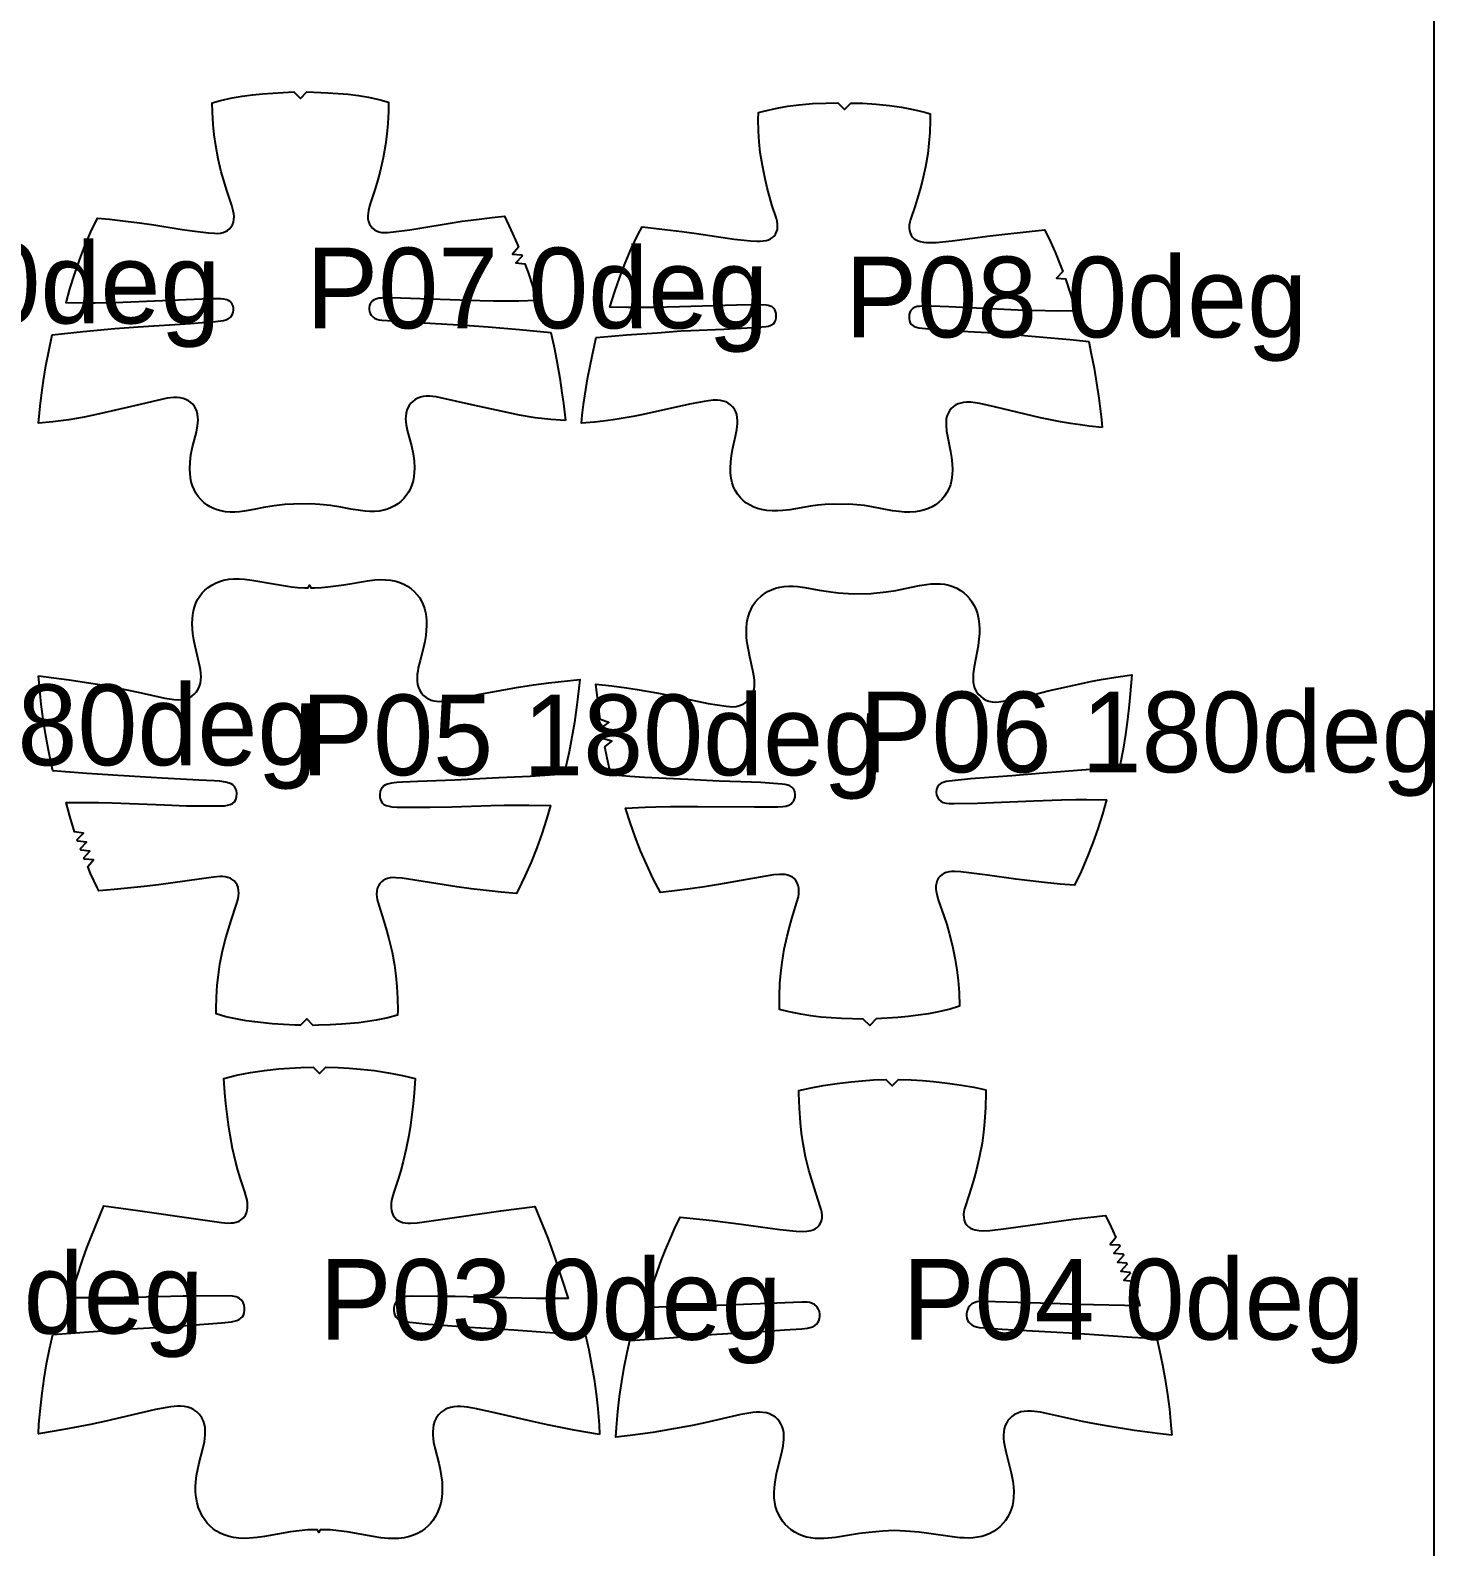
# Model space of a CAD drawing. Header units: millimetres. Extents: x 0 to 2016, y 0 to 4064.
# Drawn here: x 1565 to 2000.1, y 3024.2 to 3494.1 of the extents above; entities that cross this region are included whole.
import ezdxf

# ---------------------------------------------------------------- set-up
doc = ezdxf.new("R2010")
doc.units = ezdxf.units.MM
for name, color, linetype in [('ANNOTATION', 3, 'Continuous'), ('LEATHER', 1, 'Continuous'), ('PIECES', 5, 'Continuous')]:
    doc.layers.add(name, color=color, linetype=linetype)

msp = doc.modelspace()

# ---------------------------------------------------------------- linework, layer by layer
at = {"layer": 'LEATHER'}
msp.add_lwpolyline([(0, 0), (2000, 0), (2000, 4000), (0, 4000)], close=True, dxfattribs=at)
at = {"layer": 'PIECES'}
for points in [[(1730.78, 3373.13), (1726.32, 3373.45), (1721.39, 3374.05), (1716.58, 3374.85), (1711.81, 3375.82), (1701.85, 3378.06), (1690.8, 3380.47), (1689.76, 3380.63), (1688.71, 3380.71), (1687.66, 3380.7), (1686.75, 3380.59), (1685.87, 3380.38), (1685.02, 3380.07), (1684.22, 3379.64), (1683.49, 3379.1), (1682.9, 3378.51), (1682.4, 3377.84), (1681.99, 3377.12), (1681.68, 3376.34), (1681.45, 3375.46), (1681.32, 3374.56), (1681.29, 3373.65), (1681.34, 3372.74), (1681.46, 3371.83), (1681.88, 3369.82), (1683.07, 3365.38), (1683.6, 3362.89), (1683.9, 3360.64), (1684, 3358.38), (1683.95, 3357.08), (1683.82, 3355.79), (1683.58, 3354.52), (1683.22, 3353.28), (1682.75, 3352.11), (1682.17, 3351), (1681.49, 3349.95), (1680.69, 3348.98), (1679.8, 3348.1), (1678.85, 3347.35), (1677.84, 3346.71), (1676.77, 3346.17), (1675.65, 3345.73), (1674.49, 3345.39), (1673.07, 3345.13), (1671.63, 3345.01), (1670.19, 3345), (1668.74, 3345.09), (1667.29, 3345.25), (1664.26, 3345.74), (1661.24, 3346.3), (1657.98, 3346.83), (1654.69, 3347.19), (1651.94, 3347.33), (1646.58, 3347.3), (1643.84, 3347.14), (1640.55, 3346.75), (1637.29, 3346.19), (1634.27, 3345.6), (1631.25, 3345.08), (1629.81, 3344.9), (1628.36, 3344.8), (1626.91, 3344.8), (1625.48, 3344.91), (1624.05, 3345.16), (1622.89, 3345.48), (1621.76, 3345.91), (1620.69, 3346.44), (1619.67, 3347.08), (1618.72, 3347.82), (1617.81, 3348.69), (1617.01, 3349.65), (1616.31, 3350.69), (1615.73, 3351.8), (1615.25, 3352.96), (1614.88, 3354.2), (1614.63, 3355.47), (1614.48, 3356.76), (1614.42, 3358.06), (1614.5, 3360.32), (1614.78, 3362.57), (1615.29, 3365.06), (1616.44, 3369.52), (1616.84, 3371.53), (1616.94, 3372.44), (1616.98, 3373.35), (1616.95, 3374.26), (1616.81, 3375.16), (1616.57, 3376.04), (1616.25, 3376.81), (1615.84, 3377.53), (1615.33, 3378.19), (1614.74, 3378.78), (1614, 3379.31), (1613.2, 3379.73), (1612.35, 3380.04), (1611.46, 3380.24), (1610.55, 3380.34), (1609.5, 3380.34), (1608.46, 3380.25), (1607.42, 3380.08), (1596.39, 3377.56), (1586.45, 3375.23), (1581.69, 3374.22), (1576.89, 3373.37), (1571.96, 3372.73), (1567.5, 3372.36), (1568.06, 3377.66), (1568.47, 3380.99), (1569.1, 3385.59), (1569.84, 3390.17), (1570.69, 3394.69), (1571.79, 3399.72), (1581.42, 3400.78), (1591.14, 3401.67), (1598.43, 3402.23), (1614.65, 3403.28), (1620.61, 3403.76), (1622.34, 3403.87), (1624.07, 3404.04), (1624.86, 3404.17), (1625.63, 3404.39), (1626.35, 3404.73), (1626.88, 3405.11), (1627.32, 3405.59), (1627.66, 3406.15), (1627.87, 3406.75), (1627.95, 3407.39), (1627.92, 3408.04), (1627.81, 3408.63), (1627.59, 3409.18), (1627.27, 3409.68), (1626.87, 3410.08), (1626.41, 3410.38), (1625.89, 3410.61), (1624.97, 3410.82), (1624.02, 3410.89), (1620.93, 3410.91), (1618.22, 3410.82), (1593.64, 3409.76), (1589.39, 3409.63), (1585.13, 3409.56), (1581.6, 3409.56), (1576.08, 3409.68), (1577.25, 3413.94), (1578.65, 3418.42), (1580.2, 3422.84), (1581.92, 3427.28), (1583.8, 3431.66), (1585.8, 3435.89), (1589.55, 3435.53), (1594.47, 3434.98), (1598.87, 3434.44), (1603.26, 3433.81), (1612.01, 3432.41), (1615.17, 3431.95), (1620.19, 3431.32), (1622.06, 3431.18), (1622.98, 3431.17), (1623.89, 3431.24), (1624.79, 3431.43), (1625.47, 3431.7), (1626.11, 3432.07), (1626.67, 3432.53), (1627.16, 3433.09), (1627.6, 3433.83), (1627.91, 3434.64), (1628.08, 3435.49), (1628.12, 3436.37), (1628.05, 3437.24), (1627.89, 3438.1), (1627.43, 3439.81), (1625.78, 3444.79), (1624.94, 3447.5), (1624.18, 3450.24), (1623.21, 3454.3), (1622.43, 3458.4), (1621.97, 3461.66), (1621.64, 3464.94), (1621.43, 3468.68), (1621.38, 3471.6), (1623.97, 3472.32), (1627.57, 3473.15), (1630.69, 3473.7), (1633.83, 3474.11), (1636.98, 3474.42), (1640.14, 3474.65), (1643.31, 3474.83), (1646.67, 3474.98), (1648.67, 3472.99), (1650.66, 3474.99), (1657.19, 3474.73), (1660.36, 3474.53), (1663.51, 3474.25), (1666.65, 3473.86), (1669.78, 3473.35), (1673.39, 3472.55), (1675.98, 3471.85), (1675.96, 3468.93), (1675.78, 3465.19), (1675.48, 3461.91), (1675.05, 3458.65), (1674.31, 3454.54), (1673.38, 3450.47), (1672.65, 3447.73), (1671.83, 3445.01), (1670.23, 3440.01), (1669.78, 3438.3), (1669.63, 3437.43), (1669.57, 3436.56), (1669.62, 3435.69), (1669.8, 3434.84), (1670.11, 3434.03), (1670.56, 3433.29), (1671.05, 3432.74), (1671.62, 3432.28), (1672.26, 3431.92), (1672.95, 3431.66), (1673.84, 3431.47), (1674.76, 3431.41), (1675.68, 3431.43), (1677.54, 3431.59), (1682.56, 3432.26), (1685.71, 3432.75), (1694.46, 3434.24), (1698.84, 3434.9), (1703.23, 3435.49), (1708.14, 3436.08), (1711.89, 3436.48), (1713.93, 3432.27), (1715.85, 3427.91), (1716.27, 3426.86), (1714.41, 3424.77), (1717.2, 3424.54), (1717.38, 3424.07), (1715.47, 3422.03), (1718.25, 3421.73), (1719.21, 3419.07), (1720.65, 3414.61), (1721.86, 3410.36), (1716.34, 3410.19), (1712.81, 3410.16), (1708.55, 3410.19), (1704.3, 3410.28), (1679.71, 3411.11), (1677, 3411.17), (1673.91, 3411.12), (1672.96, 3411.04), (1672.04, 3410.82), (1671.53, 3410.59), (1671.06, 3410.28), (1670.67, 3409.89), (1670.35, 3409.38), (1670.14, 3408.82), (1670.03, 3408.23), (1670.01, 3407.59), (1670.1, 3406.95), (1670.31, 3406.34), (1670.65, 3405.79), (1671.1, 3405.32), (1671.63, 3404.94), (1672.36, 3404.61), (1673.13, 3404.4), (1673.92, 3404.27), (1675.65, 3404.12), (1677.38, 3404.03), (1683.35, 3403.6), (1699.58, 3402.7), (1706.87, 3402.21), (1716.6, 3401.42), (1726.24, 3400.44), (1727.39, 3395.43), (1728.28, 3390.91), (1729.06, 3386.33), (1729.73, 3381.74), (1730.17, 3378.42), (1730.78, 3373.13)], [(1897.06, 3371.02), (1893.06, 3371.45), (1890.4, 3371.79), (1887.29, 3372.25), (1884.2, 3372.78), (1881.09, 3373.38), (1877.99, 3374.04), (1863.71, 3377.42), (1859.15, 3378.41), (1857.78, 3378.65), (1856.41, 3378.81), (1855.02, 3378.84), (1854.16, 3378.76), (1853.31, 3378.6), (1852.49, 3378.35), (1851.72, 3377.99), (1851, 3377.52), (1850.33, 3376.89), (1849.77, 3376.16), (1849.34, 3375.35), (1849.02, 3374.48), (1848.82, 3373.57), (1848.73, 3372.65), (1848.72, 3371.72), (1848.9, 3369.86), (1849.27, 3367.77), (1850.15, 3363.6), (1850.46, 3361.7), (1850.66, 3359.78), (1850.72, 3357.85), (1850.65, 3356.3), (1850.45, 3354.77), (1850.08, 3353.27), (1849.62, 3352.02), (1849.02, 3350.82), (1848.28, 3349.71), (1847.42, 3348.68), (1846.5, 3347.83), (1845.5, 3347.08), (1844.42, 3346.45), (1843.29, 3345.92), (1842.1, 3345.49), (1840.88, 3345.18), (1839.22, 3344.91), (1837.55, 3344.8), (1835.87, 3344.82), (1834.2, 3344.96), (1832.12, 3345.24), (1825.72, 3346.44), (1823.44, 3346.81), (1821.13, 3347.08), (1818.57, 3347.22), (1816.22, 3347.2), (1813.88, 3347.26), (1811.31, 3347.16), (1809.01, 3346.93), (1806.71, 3346.59), (1800.29, 3345.5), (1798.21, 3345.25), (1796.53, 3345.14), (1794.86, 3345.15), (1793.19, 3345.28), (1791.54, 3345.58), (1790.32, 3345.92), (1789.14, 3346.36), (1788.02, 3346.9), (1786.95, 3347.56), (1785.96, 3348.32), (1785.06, 3349.19), (1784.21, 3350.23), (1783.49, 3351.36), (1782.91, 3352.56), (1782.47, 3353.82), (1782.13, 3355.33), (1781.95, 3356.86), (1781.9, 3358.41), (1782, 3360.34), (1782.23, 3362.25), (1782.57, 3364.15), (1783.51, 3368.3), (1783.92, 3370.39), (1784.13, 3372.25), (1784.14, 3373.18), (1784.06, 3374.1), (1783.88, 3375.01), (1783.57, 3375.88), (1783.15, 3376.7), (1782.6, 3377.44), (1781.94, 3378.08), (1781.23, 3378.56), (1780.47, 3378.93), (1779.65, 3379.2), (1778.81, 3379.38), (1777.94, 3379.47), (1776.56, 3379.46), (1775.18, 3379.32), (1773.81, 3379.11), (1769.23, 3378.19), (1754.9, 3375.05), (1751.79, 3374.43), (1748.67, 3373.88), (1745.57, 3373.41), (1742.46, 3373), (1739.79, 3372.69), (1735.78, 3372.33), (1736.02, 3374.79), (1736.42, 3378.12), (1736.9, 3381.44), (1737.67, 3386.04), (1738.56, 3390.62), (1739.49, 3395.08), (1740.35, 3398.9), (1745.11, 3399.34), (1749.75, 3399.71), (1759.24, 3400.33), (1766.61, 3400.92), (1769.7, 3401.08), (1779.83, 3401.48), (1788.87, 3401.95), (1793.03, 3402.33), (1793.77, 3402.45), (1794.48, 3402.69), (1795.33, 3403.28), (1795.71, 3403.78), (1795.96, 3404.35), (1796.11, 3405.02), (1796.14, 3405.7), (1796.05, 3406.38), (1795.9, 3406.94), (1795.67, 3407.46), (1795.34, 3407.92), (1794.85, 3408.35), (1794.28, 3408.65), (1793.63, 3408.83), (1792.96, 3408.92), (1789.35, 3409.01), (1783.85, 3408.93), (1766.18, 3408.36), (1758.17, 3408.18), (1750.27, 3408.17), (1744.56, 3408.28), (1746.08, 3413.19), (1747.63, 3417.61), (1749.33, 3421.98), (1751.22, 3426.35), (1753.25, 3430.66), (1754.57, 3433.23), (1766.9, 3431.7), (1771.41, 3431.1), (1783.12, 3429.41), (1786.16, 3429.03), (1788.14, 3428.85), (1790.13, 3428.75), (1791.09, 3428.76), (1792.05, 3428.82), (1793, 3428.99), (1793.68, 3429.2), (1794.33, 3429.49), (1794.92, 3429.86), (1795.45, 3430.34), (1795.91, 3430.95), (1796.25, 3431.64), (1796.47, 3432.38), (1796.56, 3433.14), (1796.54, 3434.04), (1796.39, 3434.93), (1796.15, 3435.8), (1794.76, 3440.03), (1793.31, 3445.29), (1792.64, 3448.06), (1791.81, 3452.15), (1791.18, 3456.27), (1790.84, 3459.55), (1790.63, 3462.84), (1790.55, 3466.58), (1790.59, 3468.62), (1792.27, 3469.07), (1795.88, 3469.87), (1799.56, 3470.53), (1803.27, 3471.02), (1807.4, 3471.38), (1811.53, 3471.56), (1815.23, 3471.59), (1817.22, 3469.57), (1819.23, 3471.55), (1822.93, 3471.47), (1827.07, 3471.22), (1831.19, 3470.79), (1834.89, 3470.24), (1838.56, 3469.53), (1842.16, 3468.67), (1843.83, 3468.19), (1843.84, 3466.14), (1843.69, 3462.4), (1843.43, 3459.12), (1843.04, 3455.85), (1842.34, 3451.73), (1841.45, 3447.66), (1840.73, 3444.91), (1839.19, 3439.67), (1837.73, 3435.46), (1837.48, 3434.59), (1837.32, 3433.71), (1837.28, 3432.81), (1837.36, 3432.04), (1837.57, 3431.3), (1837.89, 3430.61), (1838.35, 3429.99), (1838.86, 3429.51), (1839.45, 3429.12), (1840.1, 3428.82), (1840.77, 3428.6), (1841.72, 3428.42), (1842.68, 3428.34), (1843.64, 3428.32), (1845.63, 3428.38), (1847.61, 3428.53), (1850.66, 3428.86), (1862.4, 3430.36), (1866.92, 3430.88), (1879.27, 3432.21), (1880.55, 3429.63), (1882.51, 3425.29), (1884.32, 3420.88), (1884.88, 3419.37), (1882.97, 3417.33), (1885.75, 3417.03), (1887.43, 3412.04), (1888.87, 3407.11), (1883.16, 3407.09), (1879.59, 3407.13), (1870.94, 3407.38), (1849.6, 3408.4), (1844.1, 3408.57), (1840.49, 3408.53), (1839.81, 3408.46), (1839.16, 3408.28), (1838.59, 3407.99), (1838.09, 3407.58), (1837.76, 3407.12), (1837.51, 3406.6), (1837.35, 3406.04), (1837.26, 3405.36), (1837.28, 3404.68), (1837.41, 3404.02), (1837.66, 3403.44), (1838.02, 3402.93), (1838.87, 3402.33), (1839.57, 3402.08), (1840.31, 3401.94), (1844.47, 3401.5), (1853.5, 3400.88), (1863.61, 3400.32), (1866.7, 3400.1), (1874.07, 3399.4), (1883.54, 3398.62), (1888.18, 3398.17), (1892.93, 3397.66), (1893.73, 3393.82), (1894.59, 3389.35), (1895.4, 3384.75), (1896.1, 3380.14), (1896.52, 3376.81), (1896.86, 3373.48), (1897.06, 3371.02)], [(1567.5, 3294.02), (1577.04, 3292.8), (1581.75, 3292.12), (1586.45, 3291.37), (1590.43, 3290.64), (1594.4, 3289.86), (1598.37, 3289.02), (1606.69, 3287.17), (1608.08, 3286.91), (1609.47, 3286.73), (1610.87, 3286.67), (1611.75, 3286.71), (1612.63, 3286.84), (1613.47, 3287.05), (1614.28, 3287.36), (1615.05, 3287.79), (1615.81, 3288.41), (1616.46, 3289.13), (1617, 3289.95), (1617.41, 3290.84), (1617.7, 3291.83), (1617.86, 3292.84), (1617.91, 3293.87), (1617.86, 3294.91), (1617.73, 3295.95), (1617.55, 3296.99), (1617.05, 3299.21), (1616.03, 3303.29), (1615.65, 3305.17), (1615.37, 3307.07), (1615.22, 3308.61), (1615.16, 3310.16), (1615.21, 3311.71), (1615.34, 3312.95), (1615.56, 3314.17), (1615.87, 3315.37), (1616.29, 3316.54), (1616.84, 3317.67), (1617.5, 3318.74), (1618.26, 3319.73), (1619.12, 3320.64), (1620.08, 3321.45), (1621.19, 3322.2), (1622.37, 3322.82), (1623.6, 3323.32), (1624.89, 3323.7), (1626.48, 3323.99), (1628.1, 3324.13), (1629.72, 3324.14), (1631.34, 3324.03), (1633.59, 3323.74), (1641, 3322.43), (1645.91, 3321.67), (1647.88, 3321.44), (1650.08, 3321.32), (1651.14, 3321.33), (1651.54, 3322.13), (1651.94, 3321.33), (1653, 3321.3), (1655.2, 3321.39), (1657.17, 3321.6), (1662.1, 3322.3), (1669.52, 3323.51), (1671.77, 3323.77), (1673.39, 3323.86), (1675.02, 3323.83), (1676.63, 3323.67), (1678.22, 3323.36), (1679.5, 3322.97), (1680.73, 3322.45), (1681.9, 3321.81), (1683, 3321.05), (1683.95, 3320.22), (1684.8, 3319.31), (1685.55, 3318.31), (1686.19, 3317.23), (1686.72, 3316.09), (1687.13, 3314.92), (1687.43, 3313.71), (1687.63, 3312.49), (1687.74, 3311.25), (1687.77, 3309.7), (1687.69, 3308.15), (1687.53, 3306.61), (1687.22, 3304.72), (1686.81, 3302.84), (1685.75, 3298.78), (1685.21, 3296.56), (1685.02, 3295.53), (1684.88, 3294.49), (1684.82, 3293.45), (1684.85, 3292.42), (1685, 3291.4), (1685.28, 3290.41), (1685.68, 3289.51), (1686.21, 3288.69), (1686.85, 3287.95), (1687.6, 3287.33), (1688.36, 3286.89), (1689.17, 3286.57), (1690.01, 3286.34), (1690.88, 3286.21), (1691.77, 3286.16), (1693.17, 3286.2), (1694.56, 3286.36), (1695.95, 3286.61), (1704.29, 3288.35), (1708.28, 3289.13), (1712.26, 3289.87), (1716.25, 3290.55), (1720.95, 3291.24), (1725.67, 3291.86), (1735.22, 3292.96), (1734.63, 3287.53), (1734.21, 3284.2), (1733.56, 3279.6), (1732.81, 3275.02), (1731.95, 3270.5), (1730.96, 3266.01), (1730.36, 3263.59), (1719.85, 3262.92), (1710.14, 3262.41), (1696.49, 3261.75), (1685.1, 3261.29), (1680.33, 3261.14), (1678.59, 3261.04), (1676.87, 3260.82), (1675.65, 3260.53), (1675.08, 3260.29), (1674.55, 3259.96), (1674.07, 3259.49), (1673.7, 3258.92), (1673.44, 3258.28), (1673.27, 3257.3), (1673.34, 3256.31), (1673.47, 3255.75), (1673.68, 3255.23), (1673.99, 3254.76), (1674.57, 3254.24), (1675.26, 3253.88), (1676.14, 3253.63), (1677.04, 3253.5), (1678.64, 3253.4), (1685.7, 3253.32), (1688.85, 3253.35), (1695.64, 3253.49), (1707.66, 3253.86), (1711.87, 3253.96), (1716.07, 3254.01), (1719.43, 3254), (1726.16, 3253.84), (1724.97, 3249.61), (1723.54, 3245.14), (1721.96, 3240.72), (1720.19, 3236.3), (1718.27, 3231.94), (1716.19, 3227.66), (1715.63, 3226.61), (1710.88, 3227.08), (1701.58, 3228.11), (1697.19, 3228.69), (1680.21, 3231.32), (1678.23, 3231.51), (1677.38, 3231.53), (1676.53, 3231.47), (1675.7, 3231.3), (1675.01, 3231.04), (1674.37, 3230.69), (1673.8, 3230.24), (1673.31, 3229.71), (1672.84, 3228.97), (1672.52, 3228.17), (1672.34, 3227.32), (1672.29, 3226.45), (1672.35, 3225.58), (1672.49, 3224.71), (1672.94, 3223), (1674.55, 3218), (1675.38, 3215.29), (1676.12, 3212.55), (1677.08, 3208.48), (1677.83, 3204.38), (1678.28, 3201.12), (1678.59, 3197.84), (1678.79, 3194.1), (1678.83, 3190.36), (1678.78, 3188.94), (1675.77, 3188.13), (1672.16, 3187.36), (1669.5, 3186.93), (1666.82, 3186.59), (1664.13, 3186.33), (1661.43, 3186.13), (1657.87, 3185.92), (1654.31, 3185.78), (1652.68, 3185.76), (1650.7, 3187.77), (1648.68, 3185.79), (1647.05, 3185.83), (1643.49, 3186.01), (1639.93, 3186.27), (1637.24, 3186.5), (1634.56, 3186.8), (1631.88, 3187.16), (1629.22, 3187.63), (1625.62, 3188.45), (1622.63, 3189.3), (1622.59, 3190.71), (1622.68, 3194.45), (1622.92, 3198.19), (1623.28, 3201.46), (1623.76, 3204.72), (1624.58, 3208.82), (1625.58, 3212.87), (1626.36, 3215.6), (1627.22, 3218.3), (1628.89, 3223.28), (1629.36, 3224.99), (1629.52, 3225.85), (1629.59, 3226.72), (1629.55, 3227.59), (1629.37, 3228.44), (1629.07, 3229.25), (1628.61, 3229.99), (1628.13, 3230.53), (1627.56, 3230.99), (1626.93, 3231.35), (1626.24, 3231.61), (1625.41, 3231.79), (1624.57, 3231.86), (1623.71, 3231.85), (1621.73, 3231.69), (1604.72, 3229.28), (1600.32, 3228.76), (1591.01, 3227.84), (1586.25, 3227.43), (1585.71, 3228.48), (1583.69, 3232.79), (1582.77, 3234.94), (1584.58, 3237.07), (1581.79, 3237.24), (1581.61, 3237.71), (1583.49, 3239.77), (1580.71, 3240.04), (1580.53, 3240.51), (1582.45, 3242.54), (1579.68, 3242.86), (1579.51, 3243.33), (1581.47, 3245.33), (1578.7, 3245.69), (1577.21, 3250.54), (1576.07, 3254.79), (1582.8, 3254.86), (1586.16, 3254.83), (1590.36, 3254.73), (1606.59, 3254.05), (1613.37, 3253.82), (1616.51, 3253.76), (1623.58, 3253.75), (1625.18, 3253.83), (1626.08, 3253.95), (1626.96, 3254.19), (1627.66, 3254.54), (1628.25, 3255.05), (1628.57, 3255.51), (1628.78, 3256.04), (1628.92, 3256.59), (1629, 3257.59), (1628.84, 3258.57), (1628.59, 3259.2), (1628.23, 3259.78), (1627.75, 3260.26), (1627.23, 3260.6), (1626.66, 3260.84), (1625.44, 3261.15), (1623.72, 3261.39), (1621.99, 3261.51), (1617.22, 3261.72), (1605.84, 3262.33), (1592.2, 3263.16), (1582.49, 3263.79), (1571.99, 3264.6), (1571.42, 3267.02), (1570.49, 3271.53), (1569.68, 3276.06), (1568.99, 3280.65), (1568.4, 3285.25), (1568.02, 3288.59), (1567.5, 3294.02)], [(1827.07, 3187.79), (1825.11, 3185.76), (1823.07, 3187.72), (1816.3, 3187.92), (1813.14, 3188.09), (1809.98, 3188.34), (1806.83, 3188.69), (1803.7, 3189.18), (1800.09, 3189.94), (1797.16, 3190.7), (1797.11, 3194.94), (1797.26, 3198.68), (1797.52, 3201.96), (1797.92, 3205.23), (1798.62, 3209.35), (1799.51, 3213.42), (1800.21, 3216.18), (1801, 3218.91), (1802.55, 3223.92), (1802.98, 3225.63), (1803.11, 3226.5), (1803.17, 3227.37), (1803.12, 3228.24), (1802.95, 3229.1), (1802.64, 3229.92), (1802.19, 3230.66), (1801.69, 3231.22), (1801.11, 3231.67), (1800.46, 3232.03), (1799.76, 3232.29), (1798.91, 3232.47), (1798.05, 3232.54), (1797.17, 3232.54), (1795.23, 3232.35), (1787, 3231), (1778.27, 3229.43), (1773.89, 3228.73), (1769.5, 3228.1), (1764.6, 3227.46), (1760.23, 3226.95), (1758.03, 3231.16), (1755.98, 3235.46), (1754.08, 3239.83), (1752.37, 3244.19), (1750.81, 3248.62), (1749.42, 3253.08), (1755.49, 3253.37), (1758.83, 3253.47), (1763.31, 3253.53), (1771.84, 3253.53), (1789.4, 3253.43), (1796.55, 3253.51), (1798.12, 3253.59), (1799.09, 3253.72), (1800.02, 3254.01), (1800.72, 3254.41), (1801.29, 3254.97), (1801.71, 3255.66), (1801.95, 3256.45), (1802.02, 3257.29), (1801.89, 3258.12), (1801.52, 3258.91), (1800.94, 3259.57), (1800.37, 3259.94), (1799.74, 3260.21), (1798.85, 3260.42), (1797.94, 3260.53), (1791.31, 3260.97), (1788.41, 3261.11), (1778.42, 3261.44), (1768.74, 3261.95), (1755.32, 3262.52), (1750.73, 3262.83), (1744.9, 3263.37), (1743.7, 3268.57), (1743, 3272.09), (1745.23, 3273.77), (1742.55, 3274.55), (1742.47, 3275.05), (1744.72, 3276.7), (1742.05, 3277.51), (1741.97, 3278), (1744.26, 3279.61), (1741.6, 3280.48), (1740.9, 3285.57), (1740.22, 3291.47), (1745.15, 3290.96), (1749.71, 3290.36), (1753.01, 3289.83), (1759.59, 3288.64), (1766.21, 3287.39), (1775.06, 3285.51), (1780.59, 3284.65), (1781.65, 3284.53), (1782.7, 3284.48), (1783.75, 3284.58), (1784.71, 3284.82), (1785.61, 3285.21), (1786.46, 3285.73), (1787.22, 3286.36), (1787.96, 3287.17), (1788.57, 3288.08), (1789.02, 3289.08), (1789.25, 3289.94), (1789.37, 3290.82), (1789.4, 3291.71), (1789.36, 3292.6), (1789.27, 3293.5), (1788.89, 3295.7), (1787.92, 3300), (1787.48, 3302.13), (1787.13, 3304.28), (1786.95, 3305.8), (1786.86, 3307.33), (1786.87, 3308.86), (1787.02, 3310.48), (1787.32, 3312.08), (1787.81, 3313.63), (1788.31, 3314.77), (1788.91, 3315.86), (1789.62, 3316.87), (1790.42, 3317.82), (1791.32, 3318.68), (1792.36, 3319.49), (1793.46, 3320.18), (1794.64, 3320.75), (1795.87, 3321.19), (1797.22, 3321.53), (1798.59, 3321.73), (1799.98, 3321.81), (1801.38, 3321.8), (1802.78, 3321.7), (1804.99, 3321.42), (1809.4, 3320.65), (1812.36, 3320.17), (1815.33, 3319.8), (1820.07, 3319.49), (1825.47, 3319.59), (1830.2, 3320.06), (1833.16, 3320.54), (1836.1, 3321.11), (1840.48, 3322.04), (1842.68, 3322.4), (1844.07, 3322.54), (1845.47, 3322.6), (1846.86, 3322.57), (1848.24, 3322.42), (1849.6, 3322.13), (1850.85, 3321.73), (1852.04, 3321.2), (1853.17, 3320.55), (1854.23, 3319.78), (1855.16, 3318.95), (1856, 3318.03), (1856.74, 3317.04), (1857.39, 3315.98), (1857.93, 3314.85), (1858.46, 3313.32), (1858.82, 3311.73), (1859.03, 3310.12), (1859.09, 3308.59), (1859.05, 3307.06), (1858.93, 3305.54), (1858.65, 3303.38), (1858.29, 3301.23), (1857.46, 3296.89), (1857.16, 3294.69), (1857.1, 3293.79), (1857.09, 3292.89), (1857.16, 3292), (1857.31, 3291.12), (1857.57, 3290.27), (1858.05, 3289.29), (1858.69, 3288.4), (1859.46, 3287.62), (1860.25, 3287.02), (1861.11, 3286.53), (1862.03, 3286.17), (1863, 3285.96), (1864.05, 3285.9), (1865.1, 3285.98), (1869.42, 3286.75), (1871.65, 3287.19), (1880.42, 3289.38), (1887, 3290.87), (1893.53, 3292.28), (1896.81, 3292.92), (1901.35, 3293.69), (1906.25, 3294.37), (1905.78, 3288.45), (1905.46, 3285.11), (1904.94, 3280.5), (1904.32, 3275.9), (1903.58, 3271.36), (1902.56, 3266.12), (1896.75, 3265.38), (1892.17, 3264.91), (1878.78, 3263.88), (1869.12, 3263.03), (1859.15, 3262.34), (1856.27, 3262.1), (1849.65, 3261.43), (1848.74, 3261.29), (1847.86, 3261.05), (1847.24, 3260.76), (1846.69, 3260.37), (1846.13, 3259.69), (1845.78, 3258.88), (1845.69, 3258.05), (1845.79, 3257.21), (1846.06, 3256.44), (1846.5, 3255.75), (1847.09, 3255.22), (1847.8, 3254.84), (1848.74, 3254.59), (1849.71, 3254.49), (1851.28, 3254.47), (1858.43, 3254.63), (1875.98, 3255.35), (1884.51, 3255.65), (1888.98, 3255.74), (1892.32, 3255.76), (1898.4, 3255.68), (1897.16, 3251.17), (1895.76, 3246.7), (1894.21, 3242.27), (1892.46, 3237.84), (1890.56, 3233.47), (1888.52, 3229.19), (1884.12, 3229.55), (1879.2, 3230.02), (1874.79, 3230.49), (1870.39, 3231.04), (1861.61, 3232.3), (1853.35, 3233.37), (1851.39, 3233.48), (1850.52, 3233.46), (1849.66, 3233.36), (1848.82, 3233.15), (1848.13, 3232.87), (1847.49, 3232.48), (1846.92, 3232.01), (1846.44, 3231.44), (1846.02, 3230.68), (1845.74, 3229.85), (1845.6, 3228.99), (1845.58, 3228.11), (1845.67, 3227.24), (1845.84, 3226.38), (1846.32, 3224.68), (1848.04, 3219.73), (1848.93, 3217.03), (1849.73, 3214.3), (1850.76, 3210.26), (1851.6, 3206.17), (1852.11, 3202.92), (1852.49, 3199.64), (1852.76, 3195.91), (1852.87, 3191.67), (1849.97, 3190.81), (1846.38, 3189.93), (1843.27, 3189.33), (1840.14, 3188.87), (1836.99, 3188.51), (1833.83, 3188.23), (1827.07, 3187.79)], [(1741.4, 3058.95), (1733.48, 3060.36), (1725.29, 3061.95), (1720.56, 3062.96), (1707.95, 3065.93), (1702.78, 3067.04), (1700.45, 3067.44), (1699.39, 3067.58), (1698.32, 3067.67), (1697.25, 3067.67), (1696.19, 3067.58), (1695.15, 3067.35), (1694.15, 3067), (1693.21, 3066.52), (1692.35, 3065.9), (1691.49, 3065.04), (1690.8, 3064.06), (1690.27, 3062.98), (1689.95, 3061.96), (1689.77, 3060.92), (1689.69, 3059.86), (1689.71, 3058.79), (1689.81, 3057.71), (1689.97, 3056.64), (1690.43, 3054.45), (1691.55, 3050.09), (1691.99, 3048.17), (1692.34, 3046.22), (1692.56, 3044.26), (1692.65, 3042.64), (1692.62, 3041.02), (1692.47, 3039.41), (1692.16, 3037.75), (1691.68, 3036.14), (1691.04, 3034.59), (1690.45, 3033.48), (1689.77, 3032.43), (1689, 3031.44), (1688.14, 3030.54), (1687.19, 3029.72), (1686.11, 3028.96), (1684.96, 3028.31), (1683.76, 3027.78), (1682.5, 3027.36), (1680.88, 3026.99), (1679.23, 3026.79), (1677.56, 3026.72), (1675.9, 3026.77), (1673.56, 3026.99), (1671.24, 3027.34), (1663.16, 3028.78), (1660.52, 3029.16), (1657.87, 3029.39), (1655.59, 3029.45), (1654.81, 3029.43), (1654.41, 3028.63), (1654.01, 3029.43), (1653.24, 3029.46), (1650.96, 3029.4), (1648.31, 3029.17), (1645.66, 3028.81), (1637.58, 3027.38), (1635.26, 3027.04), (1632.93, 3026.83), (1631.26, 3026.78), (1629.59, 3026.85), (1627.94, 3027.06), (1626.32, 3027.43), (1625.07, 3027.85), (1623.86, 3028.39), (1622.71, 3029.04), (1621.63, 3029.8), (1620.69, 3030.62), (1619.83, 3031.53), (1619.06, 3032.52), (1618.38, 3033.57), (1617.8, 3034.68), (1617.16, 3036.23), (1616.69, 3037.85), (1616.39, 3039.5), (1616.23, 3041.12), (1616.21, 3042.74), (1616.3, 3044.36), (1616.54, 3046.32), (1616.88, 3048.26), (1617.33, 3050.19), (1618.46, 3054.54), (1618.92, 3056.73), (1619.09, 3057.8), (1619.19, 3058.88), (1619.21, 3059.95), (1619.14, 3061.01), (1618.96, 3062.05), (1618.64, 3063.07), (1618.12, 3064.16), (1617.42, 3065.14), (1616.57, 3065.99), (1615.71, 3066.61), (1614.78, 3067.1), (1613.78, 3067.46), (1612.74, 3067.68), (1611.67, 3067.78), (1610.61, 3067.78), (1609.54, 3067.69), (1608.47, 3067.56), (1606.14, 3067.16), (1603.82, 3066.69), (1598.13, 3065.41), (1588.35, 3063.13), (1583.62, 3062.13), (1575.42, 3060.56), (1567.5, 3059.17), (1567.68, 3062.19), (1568.11, 3067.15), (1568.64, 3071.76), (1569.29, 3076.36), (1570.05, 3080.89), (1570.93, 3085.41), (1571.94, 3089.99), (1594.17, 3091.57), (1607.82, 3092.38), (1614.76, 3092.83), (1624.28, 3093.62), (1627.34, 3093.92), (1628.17, 3094.07), (1628.98, 3094.3), (1629.73, 3094.65), (1630.25, 3095.01), (1630.7, 3095.47), (1631.05, 3096), (1631.31, 3096.71), (1631.41, 3097.47), (1631.38, 3098.24), (1631.21, 3099.08), (1630.9, 3099.88), (1630.44, 3100.59), (1629.82, 3101.16), (1629.31, 3101.43), (1628.77, 3101.61), (1627.63, 3101.81), (1625.96, 3101.91), (1615.54, 3101.88), (1612.38, 3101.85), (1600.87, 3101.54), (1587.15, 3101.29), (1582.15, 3101.28), (1577.31, 3101.33), (1581.3, 3113.27), (1582.54, 3116.82), (1583.74, 3119.95), (1587.78, 3129.85), (1598.29, 3128.38), (1616.26, 3125.76), (1624.23, 3124.65), (1626.26, 3124.51), (1627.12, 3124.52), (1627.96, 3124.6), (1628.8, 3124.77), (1629.73, 3125.13), (1630.56, 3125.66), (1631.16, 3126.24), (1631.63, 3126.93), (1631.98, 3127.69), (1632.2, 3128.46), (1632.31, 3129.25), (1632.33, 3130.06), (1632.27, 3130.86), (1632.08, 3131.97), (1631.81, 3133.07), (1631.48, 3134.15), (1630.15, 3138.18), (1629.31, 3140.89), (1628.57, 3143.64), (1627.65, 3147.65), (1626.9, 3151.69), (1626.4, 3154.95), (1625.96, 3158.22), (1625.59, 3161.54), (1625.27, 3164.86), (1624.96, 3169.34), (1628.84, 3170.28), (1633.23, 3171.13), (1637.55, 3171.77), (1641.89, 3172.24), (1645.36, 3172.53), (1648.85, 3172.72), (1652.6, 3172.83), (1654.59, 3170.83), (1656.6, 3172.83), (1660.34, 3172.71), (1663.83, 3172.5), (1667.31, 3172.21), (1671.64, 3171.73), (1675.96, 3171.08), (1680.34, 3170.21), (1684.22, 3169.27), (1683.9, 3164.79), (1683.58, 3161.46), (1683.19, 3158.15), (1682.75, 3154.88), (1682.24, 3151.62), (1681.48, 3147.58), (1680.55, 3143.57), (1679.8, 3140.83), (1678.95, 3138.11), (1677.61, 3134.1), (1677.28, 3133.01), (1677.01, 3131.92), (1676.82, 3130.81), (1676.76, 3130), (1676.77, 3129.2), (1676.88, 3128.4), (1677.1, 3127.63), (1677.44, 3126.87), (1677.92, 3126.18), (1678.51, 3125.6), (1679.34, 3125.06), (1680.27, 3124.71), (1681.11, 3124.53), (1681.95, 3124.45), (1682.81, 3124.44), (1684.84, 3124.58), (1692.81, 3125.66), (1710.79, 3128.24), (1721.3, 3129.68), (1725.31, 3119.77), (1726.51, 3116.64), (1727.74, 3113.09), (1731.7, 3101.14), (1726.86, 3101.09), (1721.86, 3101.12), (1708.14, 3101.4), (1696.63, 3101.74), (1693.47, 3101.78), (1683.05, 3101.84), (1681.38, 3101.74), (1680.24, 3101.55), (1679.7, 3101.36), (1679.19, 3101.09), (1678.57, 3100.53), (1678.1, 3099.82), (1677.79, 3099.02), (1677.62, 3098.18), (1677.59, 3097.41), (1677.69, 3096.65), (1677.95, 3095.94), (1678.3, 3095.41), (1678.74, 3094.95), (1679.26, 3094.58), (1680.02, 3094.23), (1680.82, 3094), (1681.65, 3093.85), (1688.33, 3093.21), (1694.23, 3092.73), (1701.17, 3092.26), (1714.81, 3091.41), (1737.04, 3089.78), (1738.04, 3085.2), (1738.91, 3080.68), (1739.66, 3076.14), (1740.3, 3071.54), (1740.82, 3066.93), (1741.23, 3061.97), (1741.4, 3058.95)], [(1918.64, 3058.81), (1914.21, 3059.28), (1911.11, 3059.67), (1907.15, 3060.23), (1899.01, 3061.54), (1894.82, 3062.29), (1891.04, 3063.04), (1879.85, 3065.53), (1878, 3065.87), (1876.14, 3066.12), (1875.08, 3066.2), (1874.02, 3066.22), (1872.97, 3066.14), (1871.93, 3065.96), (1870.93, 3065.64), (1869.99, 3065.18), (1869.12, 3064.59), (1868.47, 3063.98), (1867.9, 3063.29), (1867.44, 3062.53), (1867.07, 3061.72), (1866.78, 3060.75), (1866.61, 3059.76), (1866.55, 3058.75), (1866.57, 3057.74), (1866.67, 3056.72), (1866.83, 3055.7), (1867.23, 3053.71), (1868.88, 3047.14), (1869.39, 3044.48), (1869.61, 3042.84), (1869.71, 3041.19), (1869.68, 3039.55), (1869.53, 3038.26), (1869.28, 3036.99), (1868.91, 3035.75), (1868.43, 3034.55), (1867.84, 3033.43), (1867.15, 3032.36), (1866.36, 3031.38), (1865.48, 3030.47), (1864.5, 3029.66), (1863.41, 3028.92), (1862.25, 3028.3), (1861.04, 3027.8), (1859.78, 3027.41), (1858.45, 3027.14), (1857.11, 3026.97), (1855.75, 3026.9), (1854.39, 3026.91), (1853.03, 3026.99), (1850.77, 3027.23), (1843.36, 3028.35), (1840.45, 3028.71), (1836.16, 3029.04), (1832.63, 3029.2), (1829.11, 3029.01), (1824.82, 3028.65), (1821.91, 3028.27), (1814.52, 3027.09), (1812.25, 3026.83), (1810.89, 3026.74), (1809.53, 3026.72), (1808.18, 3026.78), (1806.83, 3026.94), (1805.5, 3027.2), (1804.24, 3027.58), (1803.02, 3028.07), (1801.85, 3028.69), (1800.76, 3029.41), (1799.78, 3030.22), (1798.89, 3031.12), (1798.09, 3032.1), (1797.39, 3033.15), (1796.8, 3034.28), (1796.31, 3035.47), (1795.93, 3036.71), (1795.66, 3037.97), (1795.51, 3039.26), (1795.46, 3040.91), (1795.56, 3042.55), (1795.76, 3044.2), (1796.25, 3046.86), (1797.85, 3053.44), (1798.24, 3055.44), (1798.38, 3056.45), (1798.47, 3057.47), (1798.49, 3058.49), (1798.42, 3059.5), (1798.25, 3060.48), (1797.95, 3061.45), (1797.57, 3062.26), (1797.1, 3063.02), (1796.53, 3063.7), (1795.87, 3064.31), (1795, 3064.89), (1794.06, 3065.34), (1793.05, 3065.65), (1792.01, 3065.83), (1790.96, 3065.9), (1789.9, 3065.87), (1788.84, 3065.78), (1786.98, 3065.52), (1785.13, 3065.16), (1773.96, 3062.59), (1770.19, 3061.81), (1766.01, 3061.02), (1757.88, 3059.65), (1753.92, 3059.06), (1750.83, 3058.65), (1746.4, 3058.15), (1746.59, 3061.2), (1747.04, 3066.15), (1747.58, 3070.76), (1748.25, 3075.36), (1749.03, 3079.89), (1749.93, 3084.41), (1750.76, 3088.11), (1758.42, 3088.58), (1762.9, 3088.9), (1776.1, 3089.92), (1793.03, 3091.04), (1798.66, 3091.37), (1804.1, 3091.77), (1805.79, 3091.95), (1806.6, 3092.11), (1807.38, 3092.37), (1808.1, 3092.75), (1808.61, 3093.16), (1809.03, 3093.66), (1809.35, 3094.23), (1809.56, 3094.89), (1809.65, 3095.57), (1809.63, 3096.27), (1809.48, 3097.14), (1809.16, 3097.97), (1808.66, 3098.69), (1808, 3099.26), (1807.27, 3099.62), (1806.49, 3099.84), (1805.67, 3099.95), (1804.04, 3100.01), (1783.42, 3099.21), (1775.1, 3098.81), (1755.94, 3098.31), (1756.92, 3102.12), (1758.07, 3106.02), (1759.28, 3109.58), (1760.59, 3113.1), (1761.82, 3116.2), (1763.12, 3119.28), (1764.64, 3122.71), (1766.35, 3126.36), (1776.35, 3125.27), (1785.28, 3124.14), (1797.21, 3122.54), (1802.25, 3122), (1804.28, 3121.91), (1805.56, 3121.96), (1806.81, 3122.17), (1807.54, 3122.4), (1808.22, 3122.73), (1808.84, 3123.16), (1809.37, 3123.7), (1809.84, 3124.43), (1810.15, 3125.23), (1810.31, 3126.09), (1810.33, 3126.98), (1810.23, 3127.87), (1810.03, 3128.75), (1809.78, 3129.62), (1807.84, 3135.47), (1807, 3138.18), (1806.22, 3140.91), (1805.23, 3144.97), (1804.44, 3149.07), (1803.97, 3152.33), (1803.62, 3155.6), (1803.29, 3160.13), (1803.13, 3164.66), (1803.14, 3165.57), (1806.9, 3166.38), (1810.66, 3167.08), (1814.97, 3167.75), (1819.3, 3168.28), (1822.78, 3168.6), (1826.26, 3168.83), (1830.04, 3168.98), (1832.05, 3166.99), (1834.04, 3169), (1837.93, 3168.88), (1841.41, 3168.67), (1844.89, 3168.38), (1849.23, 3167.89), (1853.54, 3167.25), (1857.3, 3166.58), (1861.07, 3165.79), (1861.08, 3164.89), (1860.96, 3160.35), (1860.67, 3155.82), (1860.34, 3152.54), (1859.9, 3149.28), (1859.14, 3145.18), (1858.18, 3141.12), (1857.43, 3138.38), (1856.6, 3135.66), (1854.71, 3129.8), (1854.46, 3128.92), (1854.28, 3128.04), (1854.18, 3127.15), (1854.21, 3126.26), (1854.37, 3125.4), (1854.69, 3124.6), (1855.16, 3123.88), (1855.7, 3123.35), (1856.32, 3122.92), (1857.01, 3122.6), (1857.74, 3122.36), (1858.99, 3122.16), (1860.27, 3122.12), (1862.3, 3122.23), (1867.33, 3122.81), (1879.25, 3124.51), (1888.17, 3125.7), (1898.17, 3126.87), (1899.91, 3123.23), (1901.37, 3119.99), (1899.57, 3117.85), (1902.36, 3117.7), (1902.56, 3117.24), (1900.73, 3115.13), (1903.51, 3114.93), (1903.7, 3114.46), (1901.83, 3112.39), (1904.61, 3112.13), (1904.79, 3111.67), (1902.87, 3109.63), (1905.65, 3109.32), (1905.81, 3108.85), (1903.86, 3106.85), (1906.63, 3106.48), (1907.78, 3102.71), (1908.79, 3098.9), (1889.63, 3099.25), (1881.3, 3099.59), (1860.68, 3100.23), (1859.04, 3100.16), (1858.23, 3100.04), (1857.45, 3099.82), (1856.73, 3099.45), (1856.07, 3098.87), (1855.57, 3098.14), (1855.26, 3097.32), (1855.11, 3096.45), (1855.1, 3095.75), (1855.2, 3095.06), (1855.42, 3094.41), (1855.74, 3093.84), (1856.17, 3093.34), (1856.68, 3092.93), (1857.4, 3092.56), (1858.18, 3092.31), (1858.99, 3092.16), (1860.69, 3091.99), (1866.12, 3091.63), (1871.75, 3091.34), (1888.7, 3090.36), (1901.91, 3089.43), (1906.39, 3089.15), (1914.05, 3088.74), (1914.91, 3085.04), (1915.84, 3080.54), (1916.65, 3076.01), (1917.36, 3071.42), (1917.94, 3066.81), (1918.43, 3061.86), (1918.64, 3058.81)]]:
    msp.add_lwpolyline(points, close=True, dxfattribs=at)

# ---------------------------------------------------------------- texts
at = {"layer": 'ANNOTATION'}
for s, p in [('P06 0deg', (1480.77, 3403.25)), ('P07 0deg', (1650.5, 3401.73)), ('P08 0deg', (1817.48, 3398.94)), ('P04 180deg', (1473.64, 3266.36)), ('P05 180deg', (1648.92, 3263.26)), ('P06 180deg', (1821.96, 3264.16)), ('P02 0deg', (1475.56, 3090.28)), ('P03 0deg', (1654.63, 3088.34)), ('P04 0deg', (1835.27, 3088.4))]:
    msp.add_text(s, height=25, dxfattribs=at).set_placement(p)

doc.saveas('drawing.dxf')
